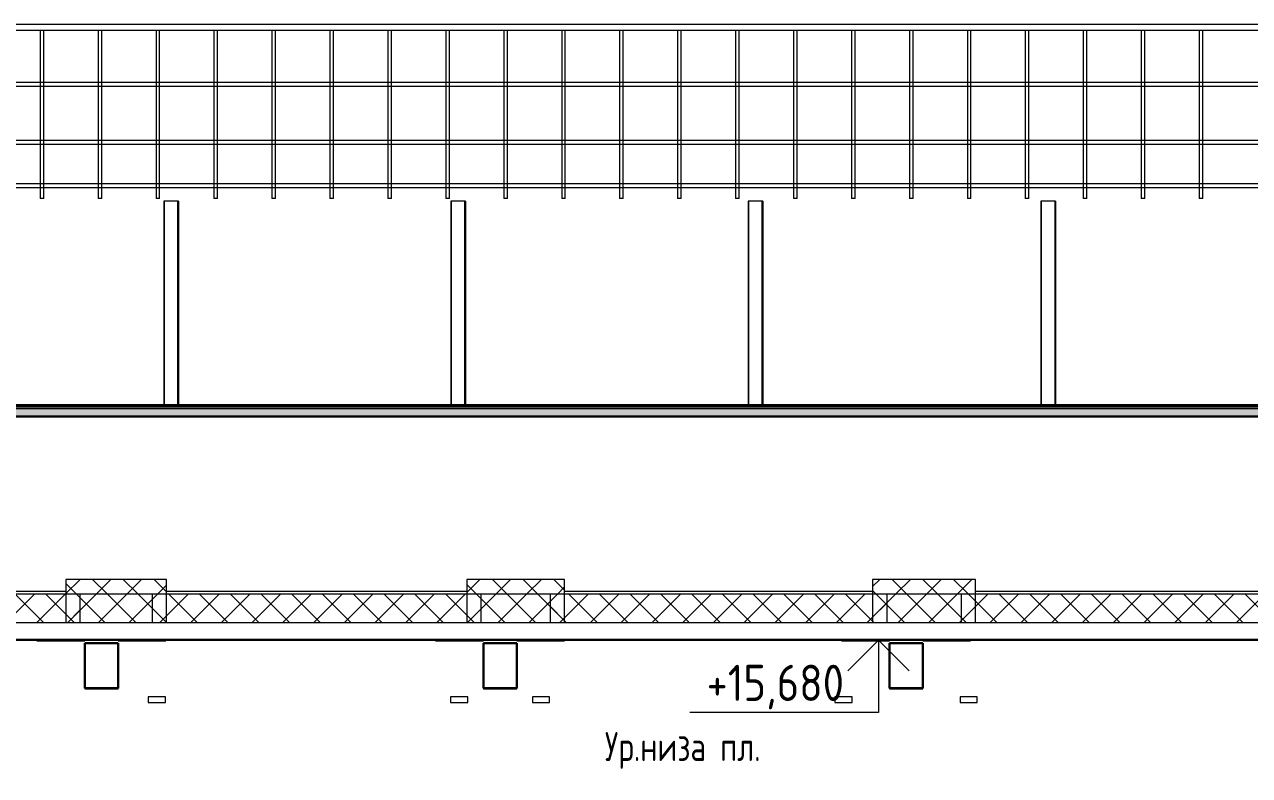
# Model space of a CAD drawing. Header units: millimetres. Extents: x -3929 to 624051, y 52832 to 514950.
# Drawn here: x 575167 to 583617, y 127492 to 132675 of the extents above; entities that cross this region are included whole.
import ezdxf

# ---------------------------------------------------------------- set-up
doc = ezdxf.new("R2010")
doc.units = ezdxf.units.MM
for name, color, linetype, lineweight in [('Аннотация', 7, 'Continuous', 18), ('Каркас', 7, 'Continuous', 18), ('Крыша', 7, 'Continuous', 9), ('Несущие колонны', 7, 'Continuous', 18), ('Ограждение', 7, 'Continuous', 9), ('Отметки', 7, 'Continuous', 9), ('Перекрытие', 7, 'Continuous', 18), ('Потолки', 7, 'Continuous', 9), ('Стены внутренние', 7, 'Continuous', 18), ('Стены отделка', 7, 'Continuous', 30), ('ШТРИХОВКА', 252, 'Continuous', 15)]:
    doc.layers.add(name, color=color, linetype=linetype, lineweight=lineweight)
doc.styles.add('GOST Common_1', font='GOST_Common.ttf', dxfattribs={"width": 0.9, "height": 250})
doc.styles.add('GOST Common_3', font='GOST_Common.ttf', dxfattribs={"width": 0.8, "height": 350})
pattern_1 = [(45, (580790.93, 121145.93), (-106.066, 106.066), []), (135, (580790.93, 121145.93), (-106.066, -106.066), [])]

# ---------------------------------------------------------------- blocks, each defined once
blk = doc.blocks.new('Ограждение - 25 мм-V343-Разрез 1-1')
at = {"layer": 'Ограждение'}
for p, q in [((31618.3, 19889.3), (31618.3, 18729.3)), ((31618.3, 19889.3), (31630.8, 19889.3)), ((31630.8, 19889.3), (31643.3, 19889.3)), ((31643.3, 18729.3), (31643.3, 19889.3)), ((31630.8, 18729.3), (31618.3, 18729.3)), ((31643.3, 18729.3), (31630.8, 18729.3))]:
    blk.add_line(p, q, dxfattribs=at)
blk = doc.blocks.new('Ограждение - Ограждение-5945901-Разрез 1-1')
at = {"layer": 'Ограждение'}
for p, q in [((32008.1, 19929.3), (17060, 19929.3)), ((17060, 19889.3), (31975.6, 19889.3)), ((31975.6, 19529.3), (17052.5, 19529.3)), ((17052.5, 19504.3), (31975.6, 19504.3)), ((31975.6, 19129.3), (17052.5, 19129.3)), ((17052.5, 19104.3), (31975.6, 19104.3)), ((31975.7, 18829.3), (17052.5, 18829.3)), ((17052.5, 18804.3), (31975.7, 18804.3))]:
    blk.add_line(p, q, dxfattribs=at)
for p in [(-13191.7, 0), (-12792, 0), (-12392.2, 0), (-11992.5, 0), (-11592.7, 0), (-11193, 0), (-10793.2, 0), (-10393.5, 0), (-9993.7, 0), (-9594, 0), (-9194.2, 0), (-8794.5, 0), (-8394.7, 0), (-7995, 0), (-7595.2, 0), (-7195.5, 0), (-6795.7, 0), (-6396, 0), (-5996.2, 0), (-5596.5, 0), (-5196.7, 0)]:
    blk.add_blockref('Ограждение - 25 мм-V343-Разрез 1-1', p)
blk = doc.blocks.new('СПНК-Разрез пустотелой несущей конструкции-Колонна - HSS101_6X101_6X6_4-5947610-Разрез 1-1')
at = {"layer": 'Несущие колонны'}
for p, q in [((27322.5, 18710), (27322.5, 17304.3)), ((27424.5, 18710), (27322.5, 18710)), ((27328.4, 17304.3), (27328.4, 18710)), ((27418.6, 18710), (27418.6, 17304.3)), ((27424.5, 18710), (27424.5, 17304.3))]:
    blk.add_line(p, q, dxfattribs=at)
blk = doc.blocks.new('Высотные отметки - Стрелка вниз-12094-Разрез 1-1')
at = {"layer": 'Аннотация', "lineweight": 5}
for p, q in [((-1155.9, 15420), (-1755.9, 15420)), ((-1455.9, 15420), (-1668, 15207.9)), ((-1455.9, 15420), (-1455.9, 14920)), ((-1455.9, 15420), (-1243.8, 15207.9)), ((-1455.9, 14920), (-2755.9, 14920))]:
    blk.add_line(p, q, dxfattribs=at)

msp = doc.modelspace()

# ---------------------------------------------------------------- hatches: boundary and pattern name
at = {"layer": 'Крыша'}
h = msp.add_hatch(dxfattribs=at)
h.set_pattern_fill('FP_30', color=256, style=0, pattern_type=2)
h.set_pattern_definition([(45, (580790.93, 121145.93), (-106.066, 106.066), [])])
h.paths.add_polyline_path([(612740.28, 128613.596), (612740.28, 128622.701), (609854.888, 130190.645), (604333.206, 130190.645), (602459.807, 131546.76), (598414.069, 130050.196), (592033.36, 130050.196), (592033.36, 130041.362), (598413.246, 130041.362), (602458.576, 131537.775), (604332.26, 130181.454), (609855.048, 130181.454), (612649.857, 128662.732)])
h.paths.add_polyline_path([(573787.717, 130041.362), (590602.412, 130041.362), (590602.412, 130050.196), (571162.403, 130050.196), (571162.403, 130041.362), (573526.951, 130041.362)])
h.paths.add_polyline_path([(568050.862, 130041.362), (569762.403, 130041.362), (569762.403, 130050.196), (564311.971, 130050.196), (564311.971, 130041.362), (567007.798, 130041.362)])
h = msp.add_hatch(dxfattribs=at)
h.set_pattern_fill('FP_31', color=256, style=0, pattern_type=2)
h.set_pattern_definition([(76.301, (581890.93, 121145.93), (1300.0318, 6399.994), [388.03, -16080.425]), (78.518, (582037.43, 121848.13), (0.0002, 3200), [58.34, -6472.36]), (80.77, (581993.83, 121580.23), (1300.0188, 9599.9973), [271.41, -15938.46]), (78.518, (581982.23, 121523.06), (0.0002, 3200), [58.34, -6472.36]), (84.201, (582049.03, 121905.3), (-0.0124, 3200.0003), [388.03, -12477.82]), (95.799, (582090.93, 123200.83), (-1299.964, 9600.0053), [388.03, -12477.82]), (101.482, (581993.83, 123911.63), (-1300.001, 3200), [58.34, -6472.36]), (99.23, (582037.43, 123643.73), (-1300.013, 6399.997), [271.41, -15938.46]), (101.482, (582049.03, 123586.53), (-1300.001, 3200), [58.34, -6472.36]), (103.699, (581982.23, 123968.83), (-2600.0473, 9599.9871), [388.03, -16080.425]), (76.301, (581990.93, 121145.93), (1300.0318, 6399.994), [431.31, -16037.145]), (76.301, (581090.93, 121145.93), (1300.0318, 6399.994), [462.63, -16005.825]), (76.301, (580890.93, 121145.93), (1300.0318, 6399.994), [462.63, -16005.825]), (76.301, (581590.93, 121145.93), (1300.0318, 6399.994), [462.63, -16005.825]), (76.301, (581690.93, 121145.93), (1300.0318, 6399.994), [462.63, -16005.825]), (76.301, (581490.93, 121145.93), (1300.0318, 6399.994), [462.63, -16005.825]), (76.301, (581790.93, 121145.93), (1300.0318, 6399.994), [462.63, -16005.825]), (76.301, (580990.93, 121145.93), (1300.0318, 6399.994), [462.63, -16005.825]), (76.301, (581190.93, 121145.93), (1300.0318, 6399.994), [462.63, -16005.825]), (76.301, (581390.93, 121145.93), (1300.0318, 6399.994), [462.63, -16005.825]), (76.301, (581290.93, 121145.93), (1300.0318, 6399.994), [462.63, -16005.825]), (76.301, (580790.93, 121145.93), (1300.0318, 6399.994), [462.63, -16005.825]), (80.77, (581597.02, 121596.23), (1300.0188, 9599.9973), [462.63, -15747.24]), (80.77, (581397.02, 121596.23), (1300.0188, 9599.9973), [462.63, -15747.24]), (80.77, (581197.02, 121596.23), (1300.0188, 9599.9973), [462.63, -15747.24]), (80.77, (581297.02, 121596.23), (1300.0188, 9599.9973), [462.63, -15747.24]), (80.77, (581797.03, 121596.23), (1300.0188, 9599.9973), [462.63, -15747.24]), (80.77, (581097.02, 121596.23), (1300.0188, 9599.9973), [462.63, -15747.24]), (80.77, (581697.02, 121596.23), (1300.0188, 9599.9973), [462.63, -15747.24]), (80.77, (580997.02, 121596.23), (1300.0188, 9599.9973), [462.63, -15747.24]), (80.77, (581497.02, 121596.23), (1300.0188, 9599.9973), [462.63, -15747.24]), (80.77, (580790.93, 121565.48), (1300.0188, 9599.9973), [475.15, -15734.72]), (80.77, (580897.02, 121596.23), (1300.0188, 9599.9973), [462.63, -15747.24]), (80.77, (581897.03, 121596.23), (1300.0188, 9599.9973), [462.63, -15747.24]), (85.355, (581568.1, 122053.36), (-0.0043, 3200.0005), [462.63, -15590.1]), (85.355, (581668.1, 122053.36), (-0.0043, 3200.0005), [462.63, -15590.1]), (85.355, (581168.1, 122053.36), (-0.0043, 3200.0005), [462.63, -15590.1]), (85.355, (581368.1, 122053.36), (-0.0043, 3200.0005), [462.63, -15590.1]), (90, (581203.7, 122514.6), (-1300, 8e-14), [462.63, -2737.37]), (90, (581403.7, 122514.6), (-1300, 8e-14), [462.63, -2737.37]), (90, (581303.7, 122514.6), (-1300, 8e-14), [462.63, -2737.37]), (103.699, (582090.93, 123926.33), (-2600.0473, 9599.9871), [431.31, -16037.145]), (85.355, (581968.13, 122053.36), (-0.0043, 3200.0005), [462.63, -15590.1]), (85.355, (580865.9, 122034.7), (-0.0043, 3200.0005), [475.15, -15577.58]), (85.355, (581068.1, 122053.36), (-0.0043, 3200.0005), [462.63, -15590.1]), (85.355, (580968.1, 122053.36), (-0.0043, 3200.0005), [462.63, -15590.1]), (85.355, (581768.1, 122053.36), (-0.0043, 3200.0005), [462.63, -15590.1]), (85.355, (581268.1, 122053.36), (-0.0043, 3200.0005), [462.63, -15590.1]), (85.355, (581868.13, 122053.36), (-0.0043, 3200.0005), [462.63, -15590.1]), (85.355, (581468.1, 122053.36), (-0.0043, 3200.0005), [462.63, -15590.1]), (90, (581003.7, 122514.6), (-1300, 8e-14), [462.63, -2737.37]), (86.127, (580802.44, 122660.93), (-0.0276, 3200), [85.2, -19158.76]), (90, (580802.4, 122527.7), (-1300, 8e-14), [133.23, -3066.77]), (86.127, (580790.93, 122357.63), (-0.0276, 3200), [170.4, -19073.56]), (90, (580790.9, 122291), (-1300, 8e-14), [66.62, -3133.38]), (90, (580903.5, 122508.3), (-1300, 8e-14), [475.15, -2724.85]), (90, (581103.7, 122514.6), (-1300, 8e-14), [462.63, -2737.37]), (93.873, (580796.69, 123115.83), (-1299.8635, 16000.011), [85.2, -19158.76]), (90, (580796.7, 122982.5), (-1300, 8e-14), [133.23, -3066.77]), (93.873, (580808.2, 122812.53), (-1299.8635, 16000.011), [170.4, -19073.56]), (90, (580808.2, 122745.9), (-1300, 8e-14), [66.62, -3133.38]), (90, (581503.7, 122514.6), (-1300, 8e-14), [462.63, -2737.37]), (90, (581903.7, 122514.6), (-1300, 8e-14), [462.63, -2737.37]), (90, (581803.7, 122514.6), (-1300, 8e-14), [462.63, -2737.37]), (90, (581703.7, 122514.6), (-1300, 8e-14), [462.63, -2737.37]), (90, (581603.7, 122514.6), (-1300, 8e-14), [462.63, -2737.37]), (90, (582003.7, 122514.6), (-1300, 8e-14), [462.63, -2737.37]), (94.645, (581003.74, 122977.23), (-1299.9824, 12800.0017), [462.63, -15590.1]), (94.645, (582003.73, 122977.23), (-1299.9824, 12800.0017), [462.63, -15590.1]), (94.645, (581303.74, 122977.23), (-1299.9824, 12800.0017), [462.63, -15590.1]), (94.645, (580903.5, 122983.53), (-1299.9824, 12800.0017), [475.15, -15577.58]), (94.645, (581903.73, 122977.23), (-1299.9824, 12800.0017), [462.63, -15590.1]), (94.645, (581103.74, 122977.23), (-1299.9824, 12800.0017), [462.63, -15590.1]), (94.645, (581503.74, 122977.23), (-1299.9824, 12800.0017), [462.63, -15590.1]), (94.645, (581403.74, 122977.23), (-1299.9824, 12800.0017), [462.63, -15590.1]), (94.645, (581203.74, 122977.23), (-1299.9824, 12800.0017), [462.63, -15590.1]), (94.645, (581603.74, 122977.23), (-1299.9824, 12800.0017), [462.63, -15590.1]), (94.645, (581803.73, 122977.23), (-1299.9824, 12800.0017), [462.63, -15590.1]), (94.645, (581703.74, 122977.23), (-1299.9824, 12800.0017), [462.63, -15590.1]), (99.23, (581968.13, 123438.53), (-1300.013, 6399.997), [462.63, -15747.24]), (99.23, (581568.1, 123438.53), (-1300.013, 6399.997), [462.63, -15747.24]), (99.23, (581868.13, 123438.53), (-1300.013, 6399.997), [462.63, -15747.24]), (99.23, (581168.1, 123438.53), (-1300.013, 6399.997), [462.63, -15747.24]), (99.23, (581068.1, 123438.53), (-1300.013, 6399.997), [462.63, -15747.24]), (99.23, (581368.1, 123438.53), (-1300.013, 6399.997), [462.63, -15747.24]), (99.23, (581468.1, 123438.53), (-1300.013, 6399.997), [462.63, -15747.24]), (99.23, (581668.1, 123438.53), (-1300.013, 6399.997), [462.63, -15747.24]), (99.23, (581268.1, 123438.53), (-1300.013, 6399.997), [462.63, -15747.24]), (99.23, (580968.1, 123438.53), (-1300.013, 6399.997), [462.63, -15747.24]), (99.23, (581768.1, 123438.53), (-1300.013, 6399.997), [462.63, -15747.24]), (99.23, (580865.9, 123457.13), (-1300.013, 6399.997), [475.15, -15734.72]), (103.699, (581897.03, 123895.63), (-2600.0473, 9599.9871), [462.63, -16005.825]), (103.699, (580897.02, 123895.63), (-2600.0473, 9599.9871), [462.63, -16005.825]), (103.699, (581697.02, 123895.63), (-2600.0473, 9599.9871), [462.63, -16005.825]), (103.699, (581497.02, 123895.63), (-2600.0473, 9599.9871), [462.63, -16005.825]), (103.699, (581197.02, 123895.63), (-2600.0473, 9599.9871), [462.63, -16005.825]), (103.699, (581097.02, 123895.63), (-2600.0473, 9599.9871), [462.63, -16005.825]), (103.699, (581297.02, 123895.63), (-2600.0473, 9599.9871), [462.63, -16005.825]), (103.699, (581797.03, 123895.63), (-2600.0473, 9599.9871), [462.63, -16005.825]), (103.699, (580997.02, 123895.63), (-2600.0473, 9599.9871), [462.63, -16005.825]), (103.699, (581597.02, 123895.63), (-2600.0473, 9599.9871), [462.63, -16005.825]), (103.699, (581397.02, 123895.63), (-2600.0473, 9599.9871), [462.63, -16005.825])])
h.paths.add_polyline_path([(612730.756, 128545.933), (612740.28, 128545.933), (612740.28, 128597.662), (609855.327, 130165.368), (604330.606, 130165.368), (602456.422, 131522.051), (598411.805, 130025.902), (592033.36, 130025.902), (592033.36, 129970.688), (598406.662, 129970.688), (602448.729, 131465.894), (604324.697, 130107.921), (609856.325, 130107.921), (612715.937, 128553.985)])
h.paths.add_polyline_path([(564311.971, 129970.688), (569762.403, 129970.688), (569762.403, 130025.902), (564311.971, 130025.902)])
h.paths.add_polyline_path([(571162.403, 129970.688), (590602.412, 129970.688), (590602.412, 130025.902), (571162.403, 130025.902)])
at = {"layer": 'ШТРИХОВКА'}
h = msp.add_hatch(dxfattribs=at)
h.set_pattern_fill('FP_27', color=252, style=0, pattern_type=2)
h.set_pattern_definition(pattern_1)
h.paths.add_polyline_path([(583832.41, 128745.933), (584517.41, 128745.933), (584517.41, 128845.933), (583832.41, 128845.933)])
h.paths.add_polyline_path([(606258.718, 128745.933), (606258.718, 128845.933), (605507.926, 128845.933), (605507.926, 128745.933), (606122.713, 128745.933)])
h.paths.add_polyline_path([(567007.798, 128745.933), (567667.4, 128745.933), (567667.4, 128845.933), (566882.4, 128845.933), (566882.4, 128745.933)])
h.paths.add_polyline_path([(598387.41, 128745.933), (598387.41, 128845.933), (597722.41, 128845.933), (597722.41, 128745.933), (598299.73, 128745.933)])
h.paths.add_polyline_path([(569662.403, 128745.933), (570487.403, 128745.933), (570487.403, 128845.933), (569662.403, 128845.933)])
h.paths.add_polyline_path([(572482.406, 128745.933), (573167.406, 128745.933), (573167.406, 128845.933), (572482.406, 128845.933)])
h.paths.add_polyline_path([(595582.411, 128745.933), (595582.411, 128845.933), (594917.411, 128845.933), (594917.411, 128745.933), (595431.303, 128745.933)])
h.paths.add_polyline_path([(593057.412, 128745.933), (593057.412, 128845.933), (592267.412, 128845.933), (592267.412, 128745.933), (592562.876, 128745.933)])
h.paths.add_polyline_path([(575452.41, 128745.933), (576147.41, 128745.933), (576147.41, 128845.933), (575452.41, 128845.933)])
h.paths.add_polyline_path([(578217.41, 128745.933), (578892.41, 128745.933), (578892.41, 128845.933), (578217.41, 128845.933)])
h.paths.add_polyline_path([(590122.412, 128745.933), (590122.412, 128845.933), (589487.412, 128845.933), (589487.412, 128745.933), (589955.215, 128745.933)])
h.paths.add_polyline_path([(581017.41, 128745.933), (581727.41, 128745.933), (581727.41, 128845.933), (581017.41, 128845.933)])
h.paths.add_polyline_path([(587277.41, 128745.933), (587277.41, 128845.933), (586577.41, 128845.933), (586577.41, 128745.933), (586826.022, 128745.933)])
h = msp.add_hatch(dxfattribs=at)
h.set_pattern_fill('FP_27', color=252, style=0, pattern_type=2)
h.set_pattern_definition(pattern_1)
h.paths.add_polyline_path([(579524.571, 128545.933), (595482.685, 128545.933), (595482.685, 128745.933), (564016.495, 128745.933), (564016.495, 128545.933), (578481.506, 128545.933)])
h = msp.add_hatch(dxfattribs=at)
h.set_pattern_fill('FP_27', color=252, style=0, pattern_type=2)
h.set_pattern_definition(pattern_1)
h.paths.add_polyline_path([(575552.41, 128545.933), (575552.41, 128745.933), (575452.41, 128745.933), (575452.41, 128545.933)])
h = msp.add_hatch(dxfattribs=at)
h.set_pattern_fill('FP_27', color=252, style=0, pattern_type=2)
h.set_pattern_definition(pattern_1)
h.paths.add_polyline_path([(576147.41, 128545.933), (576147.41, 128745.933), (576047.41, 128745.933), (576047.41, 128545.933)])
h = msp.add_hatch(dxfattribs=at)
h.set_pattern_fill('FP_27', color=252, style=0, pattern_type=2)
h.set_pattern_definition(pattern_1)
h.paths.add_polyline_path([(578317.41, 128545.933), (578317.41, 128745.933), (578217.41, 128745.933), (578217.41, 128545.933)])
h = msp.add_hatch(dxfattribs=at)
h.set_pattern_fill('FP_27', color=252, style=0, pattern_type=2)
h.set_pattern_definition(pattern_1)
h.paths.add_polyline_path([(578892.41, 128545.933), (578892.41, 128745.933), (578792.41, 128745.933), (578792.41, 128545.933)])
h = msp.add_hatch(dxfattribs=at)
h.set_pattern_fill('FP_27', color=252, style=0, pattern_type=2)
h.set_pattern_definition(pattern_1)
h.paths.add_polyline_path([(581017.41, 128545.933), (581117.41, 128545.933), (581117.41, 128745.933), (581017.41, 128745.933)])
h = msp.add_hatch(dxfattribs=at)
h.set_pattern_fill('FP_27', color=252, style=0, pattern_type=2)
h.set_pattern_definition(pattern_1)
h.paths.add_polyline_path([(581727.41, 128545.933), (581727.41, 128745.933), (581627.41, 128745.933), (581627.41, 128545.933)])

# ---------------------------------------------------------------- linework, layer by layer
at = {"layer": 'Каркас', "lineweight": 30}
for p, q in [((575813.195, 128405.933), (575583.195, 128405.933)), ((575583.195, 128405.933), (575583.195, 128095.933)), ((575813.195, 128095.933), (575813.195, 128405.933)), ((578563.195, 128405.933), (578333.195, 128405.933)), ((578333.195, 128405.933), (578333.195, 128095.933)), ((578563.195, 128095.933), (578563.195, 128405.933)), ((581363.195, 128405.933), (581133.195, 128405.933)), ((581133.195, 128405.933), (581133.195, 128095.933)), ((581363.195, 128095.933), (581363.195, 128405.933)), ((575583.195, 128095.933), (575813.195, 128095.933)), ((578333.195, 128095.933), (578563.195, 128095.933)), ((581133.195, 128095.933), (581363.195, 128095.933))]:
    msp.add_line(p, q, dxfattribs=at)
at = {"layer": 'Крыша', "lineweight": 18}
for p, q in [((590602.412, 130050.196), (571162.403, 130050.196)), ((571162.403, 130041.362), (590602.412, 130041.362)), ((571162.403, 130040.258), (590602.412, 130040.258)), ((571162.403, 130025.902), (590602.412, 130025.902))]:
    msp.add_line(p, q, dxfattribs=at)
at = {"layer": 'Крыша', "lineweight": 30}
for p, q in [((571162.403, 130039.153), (590602.412, 130039.153)), ((571162.403, 129970.688), (590602.412, 129970.688))]:
    msp.add_line(p, q, dxfattribs=at)
at = {"layer": 'Перекрытие', "lineweight": 20}
for p, q in [((576147.41, 128845.933), (575452.41, 128845.933)), ((575452.41, 128845.933), (575452.41, 128745.933)), ((576147.41, 128745.933), (576147.41, 128845.933)), ((578892.41, 128845.933), (578217.41, 128845.933)), ((578217.41, 128845.933), (578217.41, 128745.933)), ((578892.41, 128745.933), (578892.41, 128845.933)), ((581727.41, 128845.933), (581017.41, 128845.933)), ((581017.41, 128845.933), (581017.41, 128745.933)), ((581727.41, 128745.933), (581727.41, 128845.933)), ((564016.495, 128745.933), (595582.411, 128745.933)), ((611925.269, 128545.933), (564016.495, 128545.933)), ((564126.854, 128425.933), (605818.36, 128425.933))]:
    msp.add_line(p, q, dxfattribs=at)
at = {"layer": 'Потолки', "lineweight": 18}
for p, q in [((588672.265, 128430.933), (574685.926, 128430.933)), ((575253.195, 128425.933), (575253.195, 128420.933)), ((575253.195, 128420.933), (575583.195, 128420.933)), ((575583.195, 128420.933), (575583.195, 128425.933)), ((575813.195, 128425.933), (575813.195, 128420.933)), ((575813.195, 128420.933), (576143.195, 128420.933)), ((576143.195, 128420.933), (576143.195, 128425.933)), ((578003.195, 128425.933), (578003.195, 128420.933)), ((578003.195, 128420.933), (578333.195, 128420.933)), ((578333.195, 128420.933), (578333.195, 128425.933)), ((578563.195, 128425.933), (578563.195, 128420.933)), ((578563.195, 128420.933), (578893.195, 128420.933)), ((578893.195, 128420.933), (578893.195, 128425.933)), ((580803.195, 128425.933), (580803.195, 128420.933)), ((580803.195, 128420.933), (581133.195, 128420.933)), ((581133.195, 128420.933), (581133.195, 128425.933)), ((581363.195, 128425.933), (581363.195, 128420.933)), ((581363.195, 128420.933), (581693.195, 128420.933)), ((581693.195, 128420.933), (581693.195, 128425.933)), ((575813.195, 128095.933), (575583.195, 128095.933)), ((575583.195, 128095.933), (575583.195, 128090.933)), ((575583.195, 128090.933), (575813.195, 128090.933)), ((575813.195, 128090.933), (575813.195, 128095.933)), ((576139.609, 128035.933), (576020.792, 128035.933)), ((576020.792, 128035.933), (576020.792, 127995.933)), ((576139.609, 127995.933), (576139.609, 128035.933)), ((578225.598, 128035.933), (578106.782, 128035.933)), ((578106.782, 128035.933), (578106.782, 127995.933)), ((578225.598, 127995.933), (578225.598, 128035.933)), ((578563.195, 128095.933), (578333.195, 128095.933)), ((578333.195, 128095.933), (578333.195, 128090.933)), ((578333.195, 128090.933), (578563.195, 128090.933)), ((578563.195, 128090.933), (578563.195, 128095.933)), ((578789.609, 128035.933), (578670.792, 128035.933)), ((578670.792, 128035.933), (578670.792, 127995.933)), ((578789.609, 127995.933), (578789.609, 128035.933)), ((580875.598, 128035.933), (580756.782, 128035.933)), ((580756.782, 128035.933), (580756.782, 127995.933)), ((580875.598, 127995.933), (580875.598, 128035.933)), ((581363.195, 128095.933), (581133.195, 128095.933)), ((581133.195, 128095.933), (581133.195, 128090.933)), ((581133.195, 128090.933), (581363.195, 128090.933)), ((581363.195, 128090.933), (581363.195, 128095.933)), ((581739.609, 128035.933), (581620.792, 128035.933)), ((581620.792, 128035.933), (581620.792, 127995.933)), ((581739.609, 127995.933), (581739.609, 128035.933)), ((576020.792, 127995.933), (576139.609, 127995.933)), ((578106.782, 127995.933), (578225.598, 127995.933)), ((578670.792, 127995.933), (578789.609, 127995.933)), ((580756.782, 127995.933), (580875.598, 127995.933)), ((581620.792, 127995.933), (581739.609, 127995.933))]:
    msp.add_line(p, q, dxfattribs=at)
at = {"layer": 'Стены внутренние'}
for p, q in [((575452.41, 128762.456), (573167.406, 128762.456)), ((578217.41, 128762.456), (576147.41, 128762.456)), ((581017.41, 128762.456), (578892.41, 128762.456)), ((583832.41, 128762.456), (581727.41, 128762.456))]:
    msp.add_line(p, q, dxfattribs=at)
at = {"layer": 'Стены отделка', "lineweight": 18}
for p, q in [((575452.41, 128745.933), (575452.41, 128545.933)), ((575552.41, 128545.933), (575552.41, 128745.933)), ((576047.41, 128745.933), (576047.41, 128545.933)), ((576147.41, 128545.933), (576147.41, 128745.933)), ((578217.41, 128745.933), (578217.41, 128545.933)), ((578317.41, 128545.933), (578317.41, 128745.933)), ((578792.41, 128745.933), (578792.41, 128545.933)), ((578892.41, 128545.933), (578892.41, 128745.933)), ((581017.41, 128745.933), (581017.41, 128545.933)), ((581117.41, 128545.933), (581117.41, 128745.933)), ((581627.41, 128745.933), (581627.41, 128545.933)), ((581727.41, 128545.933), (581727.41, 128745.933))]:
    msp.add_line(p, q, dxfattribs=at)

# ---------------------------------------------------------------- block references
at = {"layer": 'Несущие колонны'}
for p in [(548804.863, 112745.933), (550784.634, 112745.933), (552835.689, 112745.933), (554854.733, 112745.933)]:
    msp.add_blockref('СПНК-Разрез пустотелой несущей конструкции-Колонна - HSS101_6X101_6X6_4-5947610-Разрез 1-1', p, dxfattribs=at)
at = {"layer": 'Ограждение'}
msp.add_blockref('Ограждение - Ограждение-5945901-Разрез 1-1', (556848.36, 112745.933), dxfattribs=at)
at = {"layer": 'Отметки', "lineweight": 20}
msp.add_blockref('Высотные отметки - Стрелка вниз-12094-Разрез 1-1', (582513.531, 113005.933), dxfattribs=at)

# ---------------------------------------------------------------- texts
at = {"layer": 'Отметки', "lineweight": 20, "insert": (579872.391, 128256.489), "char_height": 250, "width": 1164.59094, "attachment_point": 1, "line_spacing_factor": 1.022761, "style": 'GOST Common_1'}
msp.add_mtext('+15,680', dxfattribs=at)

# ---------------------------------------------------------------- next in the draw order: texts
at = {"layer": 'Аннотация', "lineweight": 9, "insert": (579170.496, 127792.091), "char_height": 200, "width": 1257.147, "attachment_point": 1, "line_spacing_factor": 1.022766, "style": 'GOST Common_3', "bg_fill": 2}
msp.add_mtext('\\pxt1.8,3.6,5.4,7.2,9,10.8,12.6,14.4,16.2,18,19.8,21.6,23.4,25.2,27,28.8,30.6,32.4,34.2,36,37.8,39.6,41.4,43.2,45,46.8,48.6,50.4,52.2,54,55.8,57.6;{Ур.низа пл.}', dxfattribs=at)

doc.saveas('drawing.dxf')
